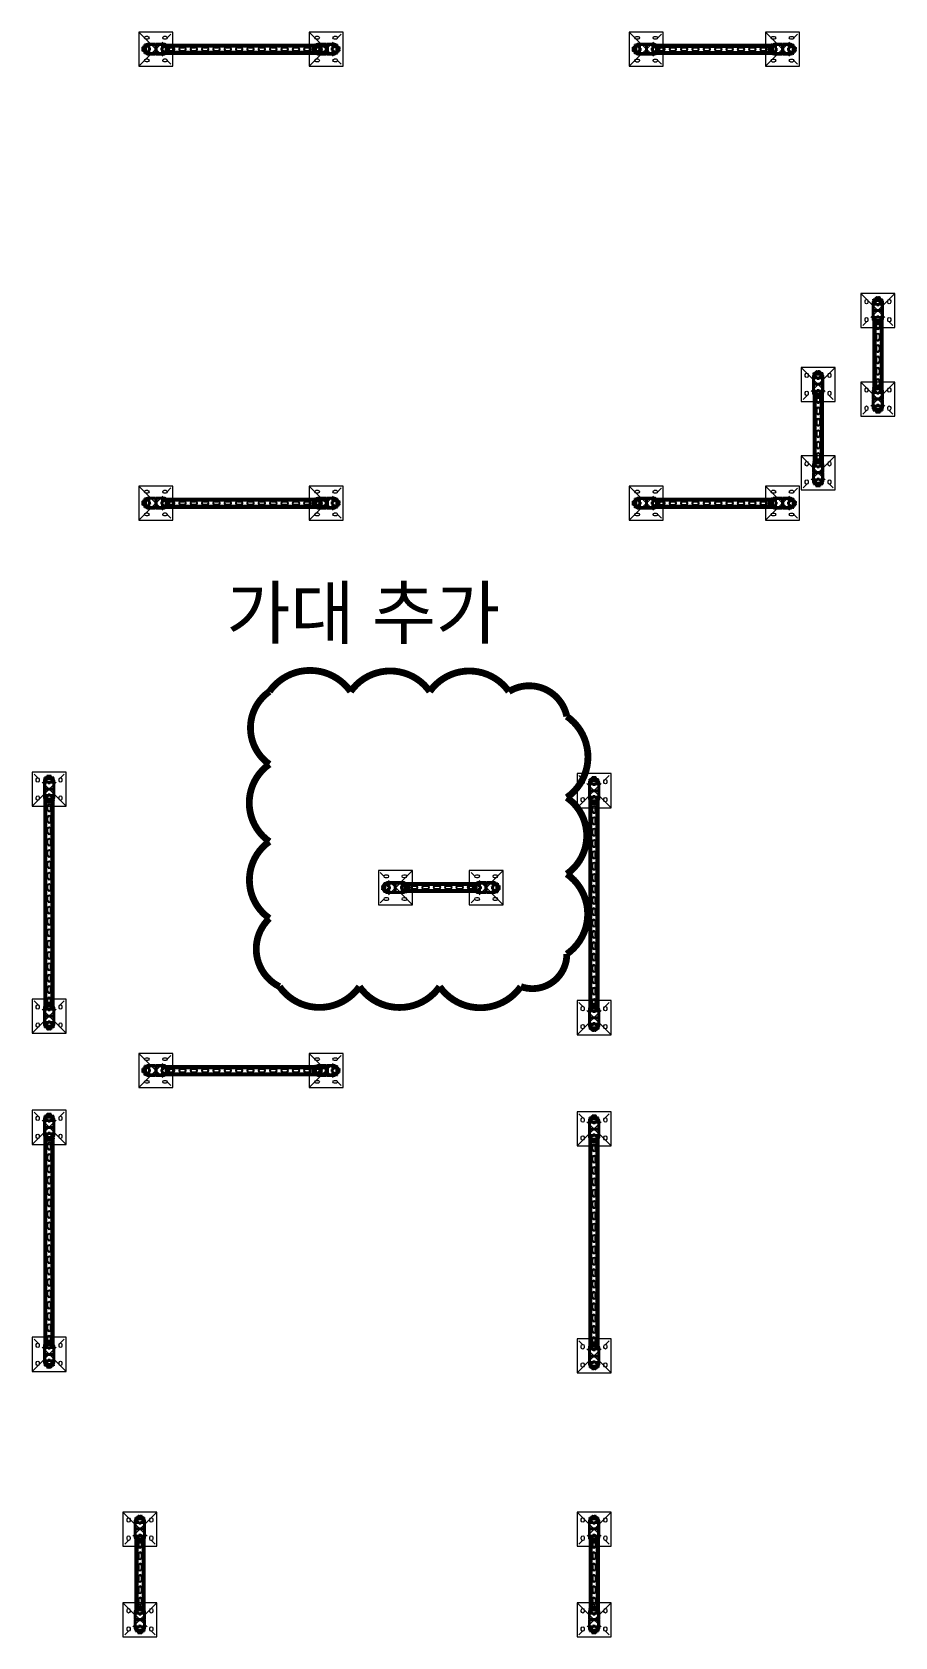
# Model space of a CAD drawing. Header units: millimetres. Extents: x 61566 to 504600, y -69328 to 118800.
# Drawn here: x 387425 to 391225, y 71905 to 78975 of the extents above; entities that cross this region are included whole.
import ezdxf
from ezdxf.enums import TextEntityAlignment as Align

# ---------------------------------------------------------------- set-up
doc = ezdxf.new("R2010")
doc.units = ezdxf.units.MM
doc.header["$LTSCALE"] = 200
doc.linetypes.add('CENTER2', pattern=[1.125, 0.75, -0.125, 0.125, -0.125])
doc.linetypes.add('phl_thick', pattern=[0])
doc.layers.get('DEFPOINTS').update_dxf_attribs({"color": 137})
doc.layers.add('@@P3_P4 환상망 SUPPORT', color=4, linetype='Continuous')
doc.styles.add('SUNJIN', font='malgun.ttf')

# ---------------------------------------------------------------- blocks, each defined once
blk = doc.blocks.new('A$Cd080613a')
at = {"layer": '@@P3_P4 환상망 SUPPORT', "color": 2, "linetype": 'phl_thick'}
for p, q in [((-20, 4.434), (-18.540497, 4.434)), ((-20, 1.034), (-20, 4.434)), ((-20, 1.034), (-18.540497, 1.034)), ((-18.540497, 4.434), (-11.18034, 4.434)), ((-18.540497, 1.034), (-18.540497, 4.434)), ((-18.540497, 1.034), (-11.18034, 1.034)), ((-13.5, 0), (-13.5, 1.034)), ((-13.5, 0), (-8, 0)), ((-11.18034, 4.434), (-10.999621, 4.526016)), ((-11.18034, 1.034), (-11.18034, 4.434)), ((-11.18034, 1.034), (-8.008727, 1.034)), ((-10.999621, 4.526016), (-10.817799, 4.607405)), ((-10.817799, 4.607405), (-10.635521, 4.678167)), ((-10.635521, 4.678167), (-10.453605, 4.738253)), ((-10.5, -10.466), (-10.5, 0)), ((-10.453605, 4.738253), (-10.273729, 4.787376)), ((-10.309559, 6.434007), (10.309559, 6.434007)), ((-10.273729, 4.787376), (-10.096742, 4.825514)), ((-10.096742, 4.825514), (-9.923378, 4.852767)), ((-9.923378, 4.852767), (-9.754732, 4.869109)), ((-9.754732, 4.869109), (-9.592018, 4.874416)), ((-9.43597, 4.869011), (-9.592018, 4.874416)), ((-9.45, 12.285517), (-8.5, 12.834)), ((-9.45, 12.285517), (-9.425949, 12.285517)), ((-9.45, 6.434), (-9.45, 12.285517)), ((-9.286802, 4.852541), (-9.43597, 4.869011)), ((-9.425949, 12.285517), (-9.225178, 12.382765)), ((-9.425949, 6.434), (-9.425949, 12.285517)), ((-9.14507, 4.825103), (-9.286802, 4.852541)), ((-9.225178, 12.382765), (-9.028632, 12.46982)), ((-9.011345, 4.786714), (-9.14507, 4.825103)), ((-9.028632, 12.46982), (-8.835734, 12.547031)), ((-8.886751, 4.737605), (-9.011345, 4.786714)), ((-8.771402, 4.677806), (-8.886751, 4.737605)), ((-8.835734, 12.547031), (-8.645934, 12.614685)), ((-8.66519, 4.60729), (-8.771402, 4.677806)), ((-8.568009, 4.52603), (-8.66519, 4.60729)), ((-8.645934, 12.614685), (-8.458704, 12.673015)), ((-8.479752, 4.434), (-8.568009, 4.52603)), ((-8.5, 12.834), (8.5, 12.834)), ((-8.383024, 4.342905), (-8.479752, 4.434)), ((-8.479752, 4.434), (8.479752, 4.434)), ((-8.458704, 12.673015), (-8.273532, 12.722205)), ((-8.298335, 4.244727), (-8.383024, 4.342905)), ((-8.225616, 4.140826), (-8.298335, 4.244727)), ((-8.273532, 12.722205), (-8.089918, 12.762387)), ((-8.164452, 4.032743), (-8.225616, 4.140826)), ((-8.114311, 3.921798), (-8.164452, 4.032743)), ((-8.073442, 3.805669), (-8.114311, 3.921798)), ((-8.089918, 12.762387), (-7.907369, 12.793645)), ((-8.041426, 3.683749), (-8.073442, 3.805669)), ((-8.018427, 3.556566), (-8.041426, 3.683749)), ((-8.004602, 3.42465), (-8.018427, 3.556566)), ((-8.006255, 0.977988), (-8.008727, 1.034)), ((-8.004136, 0.924002), (-8.006255, 0.977988)), ((-8.000031, 3.288557), (-8.004602, 3.42465)), ((-8.002394, 0.872075), (-8.004136, 0.924002)), ((-8.001102, 0.822352), (-8.002394, 0.872075)), ((-8.000288, 0.774408), (-8.001102, 0.822352)), ((-8, 0.727727), (-8.000288, 0.774408)), ((-8, -0.157176), (-8, 3.288561)), ((-7.997347, 2.169936), (-8, 2.238707)), ((-7.989459, 2.102767), (-7.997347, 2.169936)), ((-7.976272, 2.037446), (-7.989459, 2.102767)), ((-7.957771, 1.974207), (-7.976272, 2.037446)), ((-7.934047, 1.913249), (-7.957771, 1.974207)), ((-7.905217, 1.854768), (-7.934047, 1.913249)), ((-7.907369, 12.793645), (-7.725397, 12.816016)), ((-7.871396, 1.798956), (-7.905217, 1.854768)), ((-7.832213, 1.745381), (-7.871396, 1.798956)), ((-7.78686, 1.693336), (-7.832213, 1.745381)), ((-7.735268, 1.643293), (-7.78686, 1.693336)), ((-7.677382, 1.595741), (-7.735268, 1.643293)), ((-7.725397, 12.816016), (-7.543511, 12.829488)), ((-7.613221, 1.551128), (-7.677382, 1.595741)), ((-7.54299, 1.509804), (-7.613221, 1.551128)), ((-7.543511, 12.829488), (-7.361216, 12.834)), ((-7.466933, 1.472099), (-7.54299, 1.509804)), ((-7.385253, 1.438355), (-7.466933, 1.472099)), ((-7.298238, 1.408783), (-7.385253, 1.438355)), ((-7.17892, 12.829488), (-7.361216, 12.834)), ((-7.206336, 1.383563), (-7.298238, 1.408783)), ((-7.110023, 1.362871), (-7.206336, 1.383563)), ((-6.997035, 12.816016), (-7.17892, 12.829488)), ((-7.009788, 1.34687), (-7.110023, 1.362871)), ((-6.90625, 1.335597), (-7.009788, 1.34687)), ((-6.815063, 12.793645), (-6.997035, 12.816016)), ((-6.800099, 1.329011), (-6.90625, 1.335597)), ((-6.632514, 12.762387), (-6.815063, 12.793645)), ((-6.691977, 1.327135), (-6.800099, 1.329011)), ((-6.691977, 1.327135), (-6.581325, 1.329907)), ((-6.4489, 12.722205), (-6.632514, 12.762387)), ((-6.581325, 1.329907), (-6.467915, 1.337363)), ((-6.467915, 1.337363), (-6.352408, 1.349526)), ((-6.263728, 12.673015), (-6.4489, 12.722205)), ((-6.352408, 1.349526), (-6.235472, 1.366419)), ((-6.076497, 12.614685), (-6.263728, 12.673015)), ((-6.235472, 1.366419), (-6.117777, 1.387979)), ((-6.117777, 1.387979), (-6, 1.414014)), ((-5.886698, 12.547031), (-6.076497, 12.614685)), ((-6, 1.414014), (-5.30323, 1.57262)), ((-6, -1.216), (-6, 1.414014)), ((-5.6938, 12.46982), (-5.886698, 12.547031)), ((-5.497254, 12.382765), (-5.6938, 12.46982)), ((-5.296482, 12.285517), (-5.497254, 12.382765)), ((-5.30323, 1.57262), (-4.617331, 1.711087)), ((-5.296482, 12.285517), (-4.129467, 12.285517)), ((-5.296482, 6.434), (-5.296482, 12.285517)), ((-4.617331, 1.711087), (-3.940787, 1.829986)), ((-4.129467, 12.285517), (-3.727924, 12.382765)), ((-4.129467, 6.434), (-4.129467, 12.285517)), ((-3.940787, 1.829986), (-3.272149, 1.929801)), ((-3.727924, 12.382765), (-3.334832, 12.46982)), ((-3.334832, 12.46982), (-2.949037, 12.547031)), ((-3.272149, 1.929801), (-2.610019, 2.010935)), ((-2.949037, 12.547031), (-2.569437, 12.614685)), ((-2.610019, 2.010935), (-1.953047, 2.07371)), ((-2.569437, 12.614685), (-2.194977, 12.673015)), ((-2.194977, 12.673015), (-1.824632, 12.722205)), ((-1.953047, 2.07371), (-1.299912, 2.118373)), ((-1.824632, 12.722205), (-1.457404, 12.762387)), ((-1.457404, 12.762387), (-1.092307, 12.793645)), ((-1.299912, 2.118373), (-0.649322, 2.145102)), ((-1.092307, 12.793645), (-0.728363, 12.816016)), ((-0.728363, 12.816016), (-0.364591, 12.829488)), ((-0.649322, 2.145102), (0, 2.154)), ((-0.364591, 12.829488), (0, 12.834)), ((0.364591, 12.829488), (0, 12.834)), ((0.649322, 2.145102), (0, 2.154)), ((0.728363, 12.816016), (0.364591, 12.829488)), ((1.299912, 2.118373), (0.649322, 2.145102)), ((1.092307, 12.793645), (0.728363, 12.816016)), ((1.457404, 12.762387), (1.092307, 12.793645)), ((1.953047, 2.07371), (1.299912, 2.118373)), ((1.824632, 12.722205), (1.457404, 12.762387)), ((2.194977, 12.673015), (1.824632, 12.722205)), ((2.610019, 2.010935), (1.953047, 2.07371)), ((2.569437, 12.614685), (2.194977, 12.673015)), ((2.949037, 12.547031), (2.569437, 12.614685)), ((3.272149, 1.929801), (2.610019, 2.010935)), ((3.334832, 12.46982), (2.949037, 12.547031)), ((3.940787, 1.829986), (3.272149, 1.929801)), ((3.727924, 12.382765), (3.334832, 12.46982)), ((4.129467, 12.285517), (3.727924, 12.382765)), ((4.617331, 1.711087), (3.940787, 1.829986)), ((4.129467, 12.285517), (5.296482, 12.285517)), ((4.129467, 6.434), (4.129467, 12.285517)), ((5.30323, 1.57262), (4.617331, 1.711087)), ((5.296482, 12.285517), (5.517089, 12.391922)), ((5.296482, 6.434), (5.296482, 12.285517)), ((6, 1.414014), (5.30323, 1.57262)), ((5.517089, 12.391922), (5.732653, 12.48604)), ((5.732653, 12.48604), (5.943938, 12.568319)), ((5.943938, 12.568319), (6.151669, 12.639125)), ((6.117777, 1.387979), (6, 1.414014)), ((6, -1.216), (6, 1.414014)), ((6.235472, 1.366419), (6.117777, 1.387979)), ((6.151669, 12.639125), (6.356539, 12.698744)), ((6.352408, 1.349526), (6.235472, 1.366419)), ((6.467915, 1.337363), (6.352408, 1.349526)), ((6.356539, 12.698744), (6.559224, 12.747389)), ((6.581325, 1.329907), (6.467915, 1.337363)), ((6.559224, 12.747389), (6.760381, 12.785202)), ((6.691977, 1.327135), (6.581325, 1.329907)), ((6.691977, 1.327135), (6.800099, 1.329011)), ((6.760381, 12.785202), (6.960663, 12.812253)), ((6.800099, 1.329011), (6.90625, 1.335597)), ((6.90625, 1.335597), (7.009788, 1.34687)), ((6.960663, 12.812253), (7.160721, 12.828542)), ((7.009788, 1.34687), (7.110023, 1.362871)), ((7.110023, 1.362871), (7.206336, 1.383563)), ((7.160721, 12.828542), (7.361216, 12.834)), ((7.206336, 1.383563), (7.298238, 1.408783)), ((7.298238, 1.408783), (7.385253, 1.438355)), ((7.583949, 12.827266), (7.361216, 12.834)), ((7.385253, 1.438355), (7.466933, 1.472099)), ((7.466933, 1.472099), (7.54299, 1.509804)), ((7.54299, 1.509804), (7.613221, 1.551128)), ((7.806234, 12.80717), (7.583949, 12.827266)), ((7.613221, 1.551128), (7.677382, 1.595741)), ((7.677382, 1.595741), (7.735268, 1.643293)), ((7.735268, 1.643293), (7.78686, 1.693336)), ((7.78686, 1.693336), (7.832213, 1.745381)), ((8.028974, 12.773795), (7.806234, 12.80717)), ((7.832213, 1.745381), (7.871395, 1.798957)), ((7.871395, 1.798957), (7.905217, 1.854768)), ((7.905217, 1.854768), (7.934047, 1.913249)), ((7.934047, 1.913249), (7.957771, 1.974207)), ((7.957771, 1.974207), (7.976272, 2.037446)), ((7.976272, 2.037446), (7.989459, 2.102767)), ((7.989459, 2.102767), (7.997347, 2.169936)), ((7.997347, 2.169936), (8, 2.238707)), ((8, 3.288561), (8.004602, 3.42465)), ((8, -0.157176), (8, 3.288561)), ((8, 0.727727), (8.000288, 0.774408)), ((8, 0), (13.5, 0)), ((8.000288, 0.774408), (8.001102, 0.822352)), ((8.001102, 0.822352), (8.002394, 0.872075)), ((8.002394, 0.872075), (8.004128, 0.923982)), ((8.004128, 0.923982), (8.006255, 0.977988)), ((8.004602, 3.42465), (8.018427, 3.556566)), ((8.006255, 0.977988), (8.008727, 1.034)), ((8.008727, 1.034), (20, 1.034)), ((8.018427, 3.556566), (8.041426, 3.683749)), ((8.253062, 12.727113), (8.028974, 12.773795)), ((8.041426, 3.683749), (8.073442, 3.805669)), ((8.073442, 3.805669), (8.114311, 3.921798)), ((8.114311, 3.921798), (8.164452, 4.032743)), ((8.164452, 4.032743), (8.225616, 4.140826)), ((8.225616, 4.140826), (8.298335, 4.244727)), ((8.479397, 12.666988), (8.253062, 12.727113)), ((8.298335, 4.244727), (8.383024, 4.342905)), ((8.383024, 4.342905), (8.4798, 4.433966)), ((8.70889, 12.593179), (8.479397, 12.666988)), ((8.479752, 4.434), (8.567993, 4.526015)), ((9.45, 12.285517), (8.5, 12.834)), ((8.567993, 4.526015), (8.665364, 4.607404)), ((8.665364, 4.607404), (8.772082, 4.678167)), ((8.942483, 12.505333), (8.70889, 12.593179)), ((8.772082, 4.678167), (8.888251, 4.738253)), ((8.888251, 4.738253), (9.013275, 4.787375)), ((9.181157, 12.402978), (8.942483, 12.505333)), ((9.013275, 4.787375), (9.146859, 4.825513)), ((9.146859, 4.825513), (9.288848, 4.852767)), ((9.425949, 12.285517), (9.181157, 12.402978)), ((9.288848, 4.852767), (9.438622, 4.869109)), ((9.425949, 12.285517), (9.45, 12.285517)), ((9.425949, 6.434), (9.425949, 12.285517)), ((9.438622, 4.869109), (9.595039, 4.874416)), ((9.45, 6.434), (9.45, 12.285517)), ((9.757758, 4.869011), (9.595039, 4.874416)), ((9.925931, 4.852541), (9.757758, 4.869011)), ((10.099052, 4.825103), (9.925931, 4.852541)), ((10.276366, 4.786714), (10.099052, 4.825103)), ((10.45592, 4.737606), (10.276366, 4.786714)), ((10.63676, 4.677807), (10.45592, 4.737606)), ((10.5, -10.466), (10.5, 0)), ((10.81822, 4.607291), (10.63676, 4.677807)), ((10.999636, 4.526031), (10.81822, 4.607291)), ((11.18034, 4.434), (10.999636, 4.526031)), ((11.18034, 4.434), (18.540497, 4.434)), ((11.18034, 1.034), (11.18034, 4.434)), ((13.5, 0), (13.5, 1.034)), ((18.540497, 4.434), (20, 4.434)), ((18.540497, 1.034), (18.540497, 4.434)), ((20, 1.034), (20, 4.434)), ((-17.5, -10.466), (-6.800735, -10.466)), ((-17.5, -18.466001), (-17.5, -10.466)), ((-17.5, -18.466001), (17.5, -18.466001)), ((-6.800735, -16.249999), (-6.800735, -10.466)), ((-6.800735, -16.249999), (6.800735, -16.249999)), ((-6, -1.216), (6, -1.216)), ((-5, -20.63), (-5, -18.466001)), ((-4.064, -21.565999), (-5, -20.63)), ((-5, -20.63), (5, -20.63)), ((-4.064, -21.565999), (4.064, -21.565999)), ((4.064, -21.565999), (5, -20.63)), ((5, -20.63), (5, -18.466001)), ((6.800735, -10.466), (17.5, -10.466)), ((6.800735, -16.249999), (6.800735, -10.466)), ((14.5, -18.466001), (14.5, -10.466)), ((17.5, -18.466001), (17.5, -10.466))]:
    blk.add_line(p, q, dxfattribs=at)
for centre, start, end in [((-10.309559, -0.066037), 90.0000006357, 136.1868593859), ((10.309559, -0.066037), 43.8131406141, 89.9999993643)]:
    blk.add_arc(centre, 6.500044, start, end, dxfattribs=at)
for centre, start_param, end_param in [((-6, -0.157176), 3.1415926536, 4.7123889763), ((6, -0.157176), 4.7123889844, 6.2831853072)]:
    blk.add_ellipse(centre, major_axis=(2, 0), ratio=0.529412, start_param=start_param, end_param=end_param, dxfattribs=at)
blk = doc.blocks.new('A$Cbd301f87')
at = {"layer": '@@P3_P4 환상망 SUPPORT', "color": 5, "linetype": 'Continuous', "lineweight": 0, "extrusion": (2.22045e-16, 1, -2.22045e-16)}
for p, q in [((-75, 129), (75, 129)), ((-75, -21), (-75, 129)), ((-56.5, 97.5), (-56.5, 90.5)), ((-43.5, 90.5), (-43.5, 97.5)), ((-25, 55), (-25, 92)), ((-21, 92), (-21, 55)), ((-17, 100), (17, 100)), ((17, 96), (-17, 96)), ((21, 55), (21, 92)), ((25, 92), (25, 55)), ((43.5, 97.5), (43.5, 90.5)), ((56.5, 90.5), (56.5, 97.5)), ((75, 129), (75, -21)), ((-56.5, 17.5), (-56.5, 10.5)), ((-43.5, 10.5), (-43.5, 17.5)), ((-21, 55), (-25, 55)), ((-25, 16), (-25, 53)), ((-25, 53), (-21, 53)), ((-21, 53), (-21, 16)), ((-17, 12), (17, 12)), ((17, 8), (-17, 8)), ((25, 55), (21, 55)), ((21, 16), (21, 53)), ((21, 53), (25, 53)), ((25, 53), (25, 16)), ((43.5, 17.5), (43.5, 10.5)), ((56.5, 10.5), (56.5, 17.5)), ((75, -21), (-75, -21))]:
    blk.add_line(p, q, dxfattribs=at)
at = {"layer": '@@P3_P4 환상망 SUPPORT', "color": 10, "linetype": 'CENTER2', "lineweight": 0, "extrusion": (2.22045e-16, 1, -2.22045e-16)}
for p, q in [((-75, 129), (75, -21)), ((75, 129), (-75, -21))]:
    blk.add_line(p, q, dxfattribs=at)
at = {"layer": '@@P3_P4 환상망 SUPPORT', "color": 5, "linetype": 'Continuous', "lineweight": 0}
blk.add_circle((15, 90), 4, dxfattribs=at)
at = {"layer": '@@P3_P4 환상망 SUPPORT', "color": 5, "linetype": 'Continuous', "lineweight": 0, "extrusion": (-4.93038e-32, -2.22045e-16, -1)}
blk.add_circle((15, 18), 4, dxfattribs=at)
at = {"layer": '@@P3_P4 환상망 SUPPORT', "color": 5, "linetype": 'Continuous', "lineweight": 0}
for centre, radius, start, end in [((-50, 97.5), 6.5, 0, 180), ((-50, 90.5), 6.5, 180, 0), ((-17, 92), 4, 90, 180), ((17, 92), 4, 0, 90), ((50, 97.5), 6.5, 0, 180), ((50, 90.5), 6.5, 180, 0), ((-50, 17.5), 6.5, 0, 180), ((-50, 10.5), 6.5, 180, 0), ((-17, 16), 4, 180, 270), ((17, 16), 4, 270, 0), ((50, 17.5), 6.5, 0, 180), ((50, 10.5), 6.5, 180, 0)]:
    blk.add_arc(centre, radius, start, end, dxfattribs=at)
at = {"layer": '@@P3_P4 환상망 SUPPORT', "color": 5, "linetype": 'Continuous', "lineweight": 0, "extrusion": (-4.93038e-32, -2.22045e-16, -1)}
for centre, start, end in [((17, 92), 0, 90), ((-17, 92), 90, 180), ((17, 16), 270, 0), ((-17, 16), 180, 270)]:
    blk.add_arc(centre, 8, start, end, dxfattribs=at)
at = {"layer": '@@P3_P4 환상망 SUPPORT', "color": 2, "linetype": 'Continuous', "xscale": -1}
blk.add_blockref('A$Cd080613a', (0, 100), dxfattribs=at)
at = {"layer": '@@P3_P4 환상망 SUPPORT', "color": 2, "linetype": 'Continuous', "rotation": 180}
blk.add_blockref('A$Cd080613a', (0, 8), dxfattribs=at)
blk = doc.blocks.new('A$C5ad7675c')
at = {"layer": '@@P3_P4 환상망 SUPPORT', "linetype": 'phl_thick'}
for p, q in [((-20.5, 31.329156), (-20.5, 36.1)), ((-20.5, 4.099998), (-20.5, 29.670844)), ((-18, 4.099998), (-18, 36.1)), ((-16.4, 2.5), (16.4, 2.5)), ((-15.6, 41), (-15.1, 41)), ((-15.6, 38.5), (-15.1, 38.5)), ((-13.5, 33.5), (-13.5, 36.9)), ((-13.5, 33.5), (-11, 33.5)), ((-11, 33.5), (-11, 36.9)), ((11, 33.5), (11, 36.9)), ((11, 33.5), (13.5, 33.5)), ((13.5, 33.5), (13.5, 36.9)), ((15.1, 41), (15.6, 41)), ((15.1, 38.5), (15.6, 38.5)), ((18, 4.099998), (18, 36.1)), ((20.5, 31.329156), (20.5, 36.1)), ((20.5, 4.099998), (20.5, 29.670844)), ((-20.5, -29.670845), (-20.5, -4.099998)), ((-20.5, -36.099998), (-20.5, -31.329155)), ((-18, -36.099998), (-18, -4.099998)), ((-16.4, -2.5), (16.4, -2.5)), ((-15.6, -38.5), (-15.1, -38.5)), ((-15.6, -41), (-15.1, -41)), ((-13.5, -33.5), (-11, -33.5)), ((-13.5, -36.900002), (-13.5, -33.5)), ((-11, -36.900002), (-11, -33.5)), ((11, -33.5), (13.5, -33.5)), ((11, -36.900002), (11, -33.5)), ((13.5, -36.900002), (13.5, -33.5)), ((15.1, -38.5), (15.6, -38.5)), ((15.1, -41), (15.6, -41)), ((18, -36.099998), (18, -4.099998)), ((20.5, -29.670845), (20.5, -4.099998)), ((20.5, -36.099998), (20.5, -31.329155))]:
    blk.add_line(p, q, dxfattribs=at)
for centre, radius, start, end in [((-19.25, 31.329156), 1.250001, 180, 213.5573073642), ((-15.6, 36.1), 4.9, 89.9999999125, 180), ((-19.25, 29.670844), 1.25, 146.4426896568, 180), ((-16.4, 4.1), 4.1, 180, 270.0000051939), ((-16.4, -4.1), 4.1, 89.9999948061, 180), ((-20.5, 30.5), 0.25, 326.4426865497, 33.5573134503), ((-15.6, 36.1), 2.4, 90.0000095032, 180), ((-16.4, 4.1), 1.6, 180, 270.0000136712), ((-15.1, 36.9), 4.1, 0, 89.9999998633), ((-15.1, 36.9), 1.6, 0, 90.0000136712), ((15.1, 36.9), 4.1, 90.0000001372, 180), ((15.1, 36.9), 1.6, 89.9999863288, 180), ((15.6, 36.1), 4.9, 0, 90.0000000871), ((15.6, 36.1), 2.4, 0, 89.9999904968), ((16.4, 4.1), 1.6, 269.9999863288, 0), ((16.4, 4.1), 4.1, 269.9999948061, 0), ((16.4, -4.1), 4.1, 0, 90.0000051939), ((20.5, 30.5), 0.25, 146.4426865497, 213.5573134503), ((19.25, 31.329156), 1.25, 326.4426896568, 0), ((19.25, 29.670844), 1.250001, 0, 33.5573073642), ((-19.25, -29.670844), 1.250001, 180.0000580064, 213.5573802197), ((-19.25, -31.329156), 1.25, 146.4426168014, 180), ((-15.6, -36.1), 4.9, 180, 269.9999956273), ((-20.5, -30.5), 0.25, 326.443050827, 33.556949173), ((-16.4, -4.1), 1.6, 89.9999863288, 180), ((-15.6, -36.1), 2.4, 180, 269.9999904968), ((-15.1, -36.9), 1.6, 269.9999863288, 0), ((-15.1, -36.9), 4.1, 269.9999948061, 0), ((15.1, -36.9), 4.1, 180, 270.0000051939), ((15.1, -36.9), 1.6, 180, 270.0000136712), ((15.6, -36.1), 2.4, 270.0000095032, 0), ((15.6, -36.1), 4.9, 270.0000043727, 0), ((16.4, -4.1), 1.6, 0, 90.0000136712), ((20.5, -30.5), 0.25, 146.443050827, 213.556949173), ((19.25, -29.670844), 1.25, 326.4426168014, 0), ((19.25, -31.329156), 1.250001, 0.0000580064, 33.5573802197)]:
    blk.add_arc(centre, radius, start, end, dxfattribs=at)
blk = doc.blocks.new('*U3921')
at = {"layer": '@@P3_P4 환상망 SUPPORT', "linetype": 'phl_thick'}
for p, q in [((-20.5, 0), (-20.5, 316)), ((-15.6, 0), (-15.6, 316)), ((-15.1, 0), (-15.1, 316)), ((-11, 0), (-11, 316)), ((-7, 267), (-7, 283)), ((7, 267), (7, 283)), ((11, 0), (11, 316)), ((15.1, 0), (15.1, 316)), ((15.6, 0), (15.6, 316)), ((20.5, 0), (20.5, 316)), ((-7, 217), (-7, 233)), ((7, 217), (7, 233)), ((-7, 167), (-7, 183)), ((7, 167), (7, 183)), ((-7, 117), (-7, 133)), ((-7, 67), (-7, 83)), ((7, 117), (7, 133)), ((7, 67), (7, 83)), ((-7, 17), (-7, 33)), ((7, 17), (7, 33))]:
    blk.add_line(p, q, dxfattribs=at)
at = {"layer": '@@P3_P4 환상망 SUPPORT', "linetype": 'Continuous'}
for p, q in [((-20.5, 316), (20.5, 316)), ((-20.5, 0), (20.5, 0))]:
    blk.add_line(p, q, dxfattribs=at)
at = {"layer": '@@P3_P4 환상망 SUPPORT', "linetype": 'phl_thick'}
for centre, start, end in [((0, 283.000037), 0.0003062585, 180.0003062585), ((0, 266.999963), 180.0003062585, 0.0003062585), ((0, 233.000037), 0.0003062585, 180.0003062585), ((0, 216.999963), 180.0003062585, 0.0003062585), ((0, 183.000037), 0.0003062585, 180.0003062585), ((0, 166.999963), 180.0003062585, 0.0003062585), ((0, 133.000037), 0.0003062585, 180.0003062585), ((0, 116.999963), 180.0003062585, 0.0003062585), ((0, 83.000037), 0.0003062585, 180.0003062585), ((0, 66.999963), 180.0003062585, 0.0003062585), ((0, 33.000037), 0.0003062585, 180.0003062585), ((0, 16.999963), 180.0003062585, 0.0003062585)]:
    blk.add_arc(centre, 7, start, end, dxfattribs=at)
blk = doc.blocks.new('*U3942')
at = {"layer": '@@P3_P4 환상망 SUPPORT', "linetype": 'phl_thick'}
for p, q in [((-20.5, 0), (-20.5, 916)), ((-15.6, 0), (-15.6, 916)), ((-15.1, 0), (-15.1, 916)), ((-11, 0), (-11, 916)), ((-7, 867), (-7, 883)), ((7, 867), (7, 883)), ((11, 0), (11, 916)), ((15.1, 0), (15.1, 916)), ((15.6, 0), (15.6, 916)), ((20.5, 0), (20.5, 916)), ((-7, 817), (-7, 833)), ((-7, 767), (-7, 783)), ((7, 817), (7, 833)), ((7, 767), (7, 783)), ((-7, 717), (-7, 733)), ((7, 717), (7, 733)), ((-7, 667), (-7, 683)), ((7, 667), (7, 683)), ((-7, 617), (-7, 633)), ((-7, 567), (-7, 583)), ((7, 617), (7, 633)), ((7, 567), (7, 583)), ((-7, 517), (-7, 533)), ((7, 517), (7, 533)), ((-7, 467), (-7, 483)), ((-7, 417), (-7, 433)), ((7, 467), (7, 483)), ((7, 417), (7, 433)), ((-7, 367), (-7, 383)), ((7, 367), (7, 383)), ((-7, 317), (-7, 333)), ((-7, 267), (-7, 283)), ((7, 317), (7, 333)), ((7, 267), (7, 283)), ((-7, 217), (-7, 233)), ((7, 217), (7, 233)), ((-7, 167), (-7, 183)), ((7, 167), (7, 183)), ((-7, 117), (-7, 133)), ((-7, 67), (-7, 83)), ((7, 117), (7, 133)), ((7, 67), (7, 83)), ((-7, 17), (-7, 33)), ((7, 17), (7, 33))]:
    blk.add_line(p, q, dxfattribs=at)
at = {"layer": '@@P3_P4 환상망 SUPPORT', "linetype": 'Continuous'}
for p, q in [((-20.5, 916), (20.5, 916)), ((-20.5, 0), (20.5, 0))]:
    blk.add_line(p, q, dxfattribs=at)
at = {"layer": '@@P3_P4 환상망 SUPPORT', "linetype": 'phl_thick'}
for centre, start, end in [((0, 883.000037), 0.0003062585, 180.0003062585), ((0, 866.999963), 180.0003062585, 0.0003062585), ((0, 833.000037), 0.0003062585, 180.0003062585), ((0, 816.999963), 180.0003062585, 0.0003062585), ((0, 783.000037), 0.0003062585, 180.0003062585), ((0, 766.999963), 180.0003062585, 0.0003062585), ((0, 733.000037), 0.0003062585, 180.0003062585), ((0, 716.999963), 180.0003062585, 0.0003062585), ((0, 683.000037), 0.0003062585, 180.0003062585), ((0, 666.999963), 180.0003062585, 0.0003062585), ((0, 633.000037), 0.0003062585, 180.0003062585), ((0, 616.999963), 180.0003062585, 0.0003062585), ((0, 583.000037), 0.0003062585, 180.0003062585), ((0, 566.999963), 180.0003062585, 0.0003062585), ((0, 533.000037), 0.0003062585, 180.0003062585), ((0, 516.999963), 180.0003062585, 0.0003062585), ((0, 483.000037), 0.0003062585, 180.0003062585), ((0, 466.999963), 180.0003062585, 0.0003062585), ((0, 433.000037), 0.0003062585, 180.0003062585), ((0, 416.999963), 180.0003062585, 0.0003062585), ((0, 383.000037), 0.0003062585, 180.0003062585), ((0, 366.999963), 180.0003062585, 0.0003062585), ((0, 333.000037), 0.0003062585, 180.0003062585), ((0, 316.999963), 180.0003062585, 0.0003062585), ((0, 283.000037), 0.0003062585, 180.0003062585), ((0, 266.999963), 180.0003062585, 0.0003062585), ((0, 233.000037), 0.0003062585, 180.0003062585), ((0, 216.999963), 180.0003062585, 0.0003062585), ((0, 183.000037), 0.0003062585, 180.0003062585), ((0, 166.999963), 180.0003062585, 0.0003062585), ((0, 133.000037), 0.0003062585, 180.0003062585), ((0, 116.999963), 180.0003062585, 0.0003062585), ((0, 83.000037), 0.0003062585, 180.0003062585), ((0, 66.999963), 180.0003062585, 0.0003062585), ((0, 33.000037), 0.0003062585, 180.0003062585), ((0, 16.999963), 180.0003062585, 0.0003062585)]:
    blk.add_arc(centre, 7, start, end, dxfattribs=at)
blk = doc.blocks.new('*U3920')
at = {"layer": '@@P3_P4 환상망 SUPPORT', "linetype": 'phl_thick'}
for p, q in [((-20.5, 0), (-20.5, 716)), ((-15.6, 0), (-15.6, 716)), ((-15.1, 0), (-15.1, 716)), ((-11, 0), (-11, 716)), ((11, 0), (11, 716)), ((15.1, 0), (15.1, 716)), ((15.6, 0), (15.6, 716)), ((20.5, 0), (20.5, 716)), ((-7, 667), (-7, 683)), ((7, 667), (7, 683)), ((-7, 617), (-7, 633)), ((-7, 567), (-7, 583)), ((7, 617), (7, 633)), ((7, 567), (7, 583)), ((-7, 517), (-7, 533)), ((7, 517), (7, 533)), ((-7, 467), (-7, 483)), ((-7, 417), (-7, 433)), ((7, 467), (7, 483)), ((7, 417), (7, 433)), ((-7, 367), (-7, 383)), ((7, 367), (7, 383)), ((-7, 317), (-7, 333)), ((-7, 267), (-7, 283)), ((7, 317), (7, 333)), ((7, 267), (7, 283)), ((-7, 217), (-7, 233)), ((7, 217), (7, 233)), ((-7, 167), (-7, 183)), ((7, 167), (7, 183)), ((-7, 117), (-7, 133)), ((-7, 67), (-7, 83)), ((7, 117), (7, 133)), ((7, 67), (7, 83)), ((-7, 17), (-7, 33)), ((7, 17), (7, 33))]:
    blk.add_line(p, q, dxfattribs=at)
at = {"layer": '@@P3_P4 환상망 SUPPORT', "linetype": 'Continuous'}
for p, q in [((-20.5, 716), (20.5, 716)), ((-20.5, 0), (20.5, 0))]:
    blk.add_line(p, q, dxfattribs=at)
at = {"layer": '@@P3_P4 환상망 SUPPORT', "linetype": 'phl_thick'}
for centre, start, end in [((0, 683.000037), 0.0003062585, 180.0003062585), ((0, 666.999963), 180.0003062585, 0.0003062585), ((0, 633.000037), 0.0003062585, 180.0003062585), ((0, 616.999963), 180.0003062585, 0.0003062585), ((0, 583.000037), 0.0003062585, 180.0003062585), ((0, 566.999963), 180.0003062585, 0.0003062585), ((0, 533.000037), 0.0003062585, 180.0003062585), ((0, 516.999963), 180.0003062585, 0.0003062585), ((0, 483.000037), 0.0003062585, 180.0003062585), ((0, 466.999963), 180.0003062585, 0.0003062585), ((0, 433.000037), 0.0003062585, 180.0003062585), ((0, 416.999963), 180.0003062585, 0.0003062585), ((0, 383.000037), 0.0003062585, 180.0003062585), ((0, 366.999963), 180.0003062585, 0.0003062585), ((0, 333.000037), 0.0003062585, 180.0003062585), ((0, 316.999963), 180.0003062585, 0.0003062585), ((0, 283.000037), 0.0003062585, 180.0003062585), ((0, 266.999963), 180.0003062585, 0.0003062585), ((0, 233.000037), 0.0003062585, 180.0003062585), ((0, 216.999963), 180.0003062585, 0.0003062585), ((0, 183.000037), 0.0003062585, 180.0003062585), ((0, 166.999963), 180.0003062585, 0.0003062585), ((0, 133.000037), 0.0003062585, 180.0003062585), ((0, 116.999963), 180.0003062585, 0.0003062585), ((0, 83.000037), 0.0003062585, 180.0003062585), ((0, 66.999963), 180.0003062585, 0.0003062585), ((0, 33.000037), 0.0003062585, 180.0003062585), ((0, 16.999963), 180.0003062585, 0.0003062585)]:
    blk.add_arc(centre, 7, start, end, dxfattribs=at)
blk = doc.blocks.new('*U3945')
at = {"layer": '@@P3_P4 환상망 SUPPORT', "linetype": 'phl_thick'}
for p, q in [((-20.5, 0), (-20.5, 516)), ((-15.6, 0), (-15.6, 516)), ((-15.1, 0), (-15.1, 516)), ((-11, 0), (-11, 516)), ((11, 0), (11, 516)), ((15.1, 0), (15.1, 516)), ((15.6, 0), (15.6, 516)), ((20.5, 0), (20.5, 516)), ((-7, 467), (-7, 483)), ((-7, 417), (-7, 433)), ((7, 467), (7, 483)), ((7, 417), (7, 433)), ((-7, 367), (-7, 383)), ((7, 367), (7, 383)), ((-7, 317), (-7, 333)), ((-7, 267), (-7, 283)), ((7, 317), (7, 333)), ((7, 267), (7, 283)), ((-7, 217), (-7, 233)), ((7, 217), (7, 233)), ((-7, 167), (-7, 183)), ((7, 167), (7, 183)), ((-7, 117), (-7, 133)), ((-7, 67), (-7, 83)), ((7, 117), (7, 133)), ((7, 67), (7, 83)), ((-7, 17), (-7, 33)), ((7, 17), (7, 33))]:
    blk.add_line(p, q, dxfattribs=at)
at = {"layer": '@@P3_P4 환상망 SUPPORT', "linetype": 'Continuous'}
for p, q in [((-20.5, 516), (20.5, 516)), ((-20.5, 0), (20.5, 0))]:
    blk.add_line(p, q, dxfattribs=at)
at = {"layer": '@@P3_P4 환상망 SUPPORT', "linetype": 'phl_thick'}
for centre, start, end in [((0, 483.000037), 0.0003062585, 180.0003062585), ((0, 466.999963), 180.0003062585, 0.0003062585), ((0, 433.000037), 0.0003062585, 180.0003062585), ((0, 416.999963), 180.0003062585, 0.0003062585), ((0, 383.000037), 0.0003062585, 180.0003062585), ((0, 366.999963), 180.0003062585, 0.0003062585), ((0, 333.000037), 0.0003062585, 180.0003062585), ((0, 316.999963), 180.0003062585, 0.0003062585), ((0, 283.000037), 0.0003062585, 180.0003062585), ((0, 266.999963), 180.0003062585, 0.0003062585), ((0, 233.000037), 0.0003062585, 180.0003062585), ((0, 216.999963), 180.0003062585, 0.0003062585), ((0, 183.000037), 0.0003062585, 180.0003062585), ((0, 166.999963), 180.0003062585, 0.0003062585), ((0, 133.000037), 0.0003062585, 180.0003062585), ((0, 116.999963), 180.0003062585, 0.0003062585), ((0, 83.000037), 0.0003062585, 180.0003062585), ((0, 66.999963), 180.0003062585, 0.0003062585), ((0, 33.000037), 0.0003062585, 180.0003062585), ((0, 16.999963), 180.0003062585, 0.0003062585)]:
    blk.add_arc(centre, 7, start, end, dxfattribs=at)
blk = doc.blocks.new('*U3966')
at = {"layer": '@@P3_P4 환상망 SUPPORT', "linetype": 'phl_thick'}
for p, q in [((-20.5, 0), (-20.5, 306)), ((-15.6, 0), (-15.6, 306)), ((-15.1, 0), (-15.1, 306)), ((-11, 0), (-11, 306)), ((-7, 267), (-7, 283)), ((7, 267), (7, 283)), ((11, 0), (11, 306)), ((15.1, 0), (15.1, 306)), ((15.6, 0), (15.6, 306)), ((20.5, 0), (20.5, 306)), ((-7, 217), (-7, 233)), ((7, 217), (7, 233)), ((-7, 167), (-7, 183)), ((7, 167), (7, 183)), ((-7, 117), (-7, 133)), ((-7, 67), (-7, 83)), ((7, 117), (7, 133)), ((7, 67), (7, 83)), ((-7, 17), (-7, 33)), ((7, 17), (7, 33))]:
    blk.add_line(p, q, dxfattribs=at)
at = {"layer": '@@P3_P4 환상망 SUPPORT', "linetype": 'Continuous'}
for p, q in [((-20.5, 306), (20.5, 306)), ((-20.5, 0), (20.5, 0))]:
    blk.add_line(p, q, dxfattribs=at)
at = {"layer": '@@P3_P4 환상망 SUPPORT', "linetype": 'phl_thick'}
for centre, start, end in [((0, 283.000037), 0.0003062585, 180.0003062585), ((0, 266.999963), 180.0003062585, 0.0003062585), ((0, 233.000037), 0.0003062585, 180.0003062585), ((0, 216.999963), 180.0003062585, 0.0003062585), ((0, 183.000037), 0.0003062585, 180.0003062585), ((0, 166.999963), 180.0003062585, 0.0003062585), ((0, 133.000037), 0.0003062585, 180.0003062585), ((0, 116.999963), 180.0003062585, 0.0003062585), ((0, 83.000037), 0.0003062585, 180.0003062585), ((0, 66.999963), 180.0003062585, 0.0003062585), ((0, 33.000037), 0.0003062585, 180.0003062585), ((0, 16.999963), 180.0003062585, 0.0003062585)]:
    blk.add_arc(centre, 7, start, end, dxfattribs=at)

msp = doc.modelspace()

# ---------------------------------------------------------------- linework, layer by layer
at = {"layer": 'DEFPOINTS', "color": 6, "const_width": 30}
msp.add_lwpolyline([(388827.7, 76070, -0.5206), (389176.4, 76070, -0.5206), (389524.7, 76070, -0.5206), (389780, 75960.8, -0.5206), (389780, 75603.1, -0.5206), (389780, 75266.2, -0.5206), (389780, 74913.3, -0.5206), (389577.3, 74770, -0.5206), (389219.9, 74770, -0.5206), (388866.6, 74770, -0.5206), (388514.5, 74770, -0.5206), (388470, 75070.7, -0.5206), (388470, 75409, -0.5206), (388470, 75749.7, -0.5206), (388470, 76070, -0.5206)], format="xyb", close=True, dxfattribs=at)

# ---------------------------------------------------------------- block references
at = {"layer": '@@P3_P4 환상망 SUPPORT', "linetype": 'Continuous', "xscale": -1}
for name, p, rotation in [('A$Cbd301f87', (388024.1, 78900.4), 89.99999999999977), ('A$C5ad7675c', (387970.1, 78900.4), 89.99999999999977), ('A$Cbd301f87', (388774.1, 78900.4), 89.99999999999972), ('A$C5ad7675c', (388720.1, 78900.4), 89.99999999999972), ('A$Cbd301f87', (390184, 78900), 89.99999999999974), ('A$C5ad7675c', (390130, 78900), 89.99999999999974), ('A$Cbd301f87', (390784, 78900), 89.99999999999967), ('A$C5ad7675c', (390730, 78900), 89.99999999999967), ('A$Cbd301f87', (391149.9, 77694.4), 359.9999999999998), ('A$C5ad7675c', (391149.9, 77748.4), 359.9999999999998), ('A$Cbd301f87', (390886.9, 77369.4), 359.9999999999998), ('A$C5ad7675c', (390886.9, 77423.4), 359.9999999999998), ('A$Cbd301f87', (391149.9, 77304.4), 359.9999999999998), ('A$C5ad7675c', (391149.9, 77358.4), 359.9999999999998), ('A$Cbd301f87', (390886.9, 76979.4), 359.9999999999998), ('A$C5ad7675c', (390886.9, 77033.4), 359.9999999999998), ('A$Cbd301f87', (388024.1, 76900.4), 89.99999999999977), ('A$Cbd301f87', (388774.1, 76900.4), 89.99999999999972), ('A$Cbd301f87', (390184, 76900), 89.99999999999977), ('A$Cbd301f87', (390784, 76900), 89.9999999999997), ('A$C5ad7675c', (387970.1, 76900.4), 89.99999999999977), ('A$C5ad7675c', (388720.1, 76900.4), 89.99999999999972), ('A$C5ad7675c', (390130, 76900), 89.99999999999977), ('A$C5ad7675c', (390730, 76900), 89.9999999999997), ('A$Cbd301f87', (387500, 75694.3), 179.9999999999999), ('A$C5ad7675c', (387500, 75640.3), 179.9999999999999), ('A$Cbd301f87', (389899.9, 75687.3), 179.9999999999999), ('A$C5ad7675c', (389899.9, 75633.3), 179.9999999999999), ('A$Cbd301f87', (388971, 75206), 269.9999999999998), ('A$Cbd301f87', (389371, 75206), 269.9999999999998), ('A$C5ad7675c', (389025, 75206), 269.9999999999998), ('A$C5ad7675c', (389425, 75206), 269.9999999999998), ('A$Cbd301f87', (387500, 74694.3), 179.9999999999999), ('A$C5ad7675c', (387500, 74640.3), 179.9999999999999), ('A$Cbd301f87', (389899.9, 74687.3), 179.9999999999999), ('A$C5ad7675c', (389899.9, 74633.3), 179.9999999999999), ('A$Cbd301f87', (388024.1, 74400.4), 89.99999999999977), ('A$Cbd301f87', (388774.1, 74400.4), 89.99999999999972), ('A$C5ad7675c', (387970.1, 74400.4), 89.99999999999977), ('A$C5ad7675c', (388720.1, 74400.4), 89.99999999999972), ('A$Cbd301f87', (387500, 74204), 179.9999999999999), ('A$C5ad7675c', (387500, 74150), 179.9999999999999), ('A$Cbd301f87', (389899.9, 74197), 179.9999999999999), ('A$C5ad7675c', (389899.9, 74143), 179.9999999999999), ('A$Cbd301f87', (387500, 73204), 179.9999999999999), ('A$C5ad7675c', (387500, 73150), 179.9999999999999), ('A$Cbd301f87', (389899.9, 73197), 179.9999999999999), ('A$C5ad7675c', (389899.9, 73143), 179.9999999999999), ('A$Cbd301f87', (387900, 72326), 359.9999999999998), ('A$C5ad7675c', (387900, 72380), 359.9999999999998), ('A$Cbd301f87', (389900, 72326), 359.9999999999998), ('A$C5ad7675c', (389900, 72380), 359.9999999999998), ('A$Cbd301f87', (387900, 71926), 359.9999999999998), ('A$Cbd301f87', (389900, 71926), 359.9999999999998), ('A$C5ad7675c', (387900, 71980), 359.9999999999998), ('A$C5ad7675c', (389900, 71980), 359.9999999999998)]:
    msp.add_blockref(name, p, dxfattribs=dict(at, rotation=rotation))
at = {"layer": '@@P3_P4 환상망 SUPPORT', "linetype": 'Continuous'}
for name, p, rotation in [('*U3920', (388012.1, 78900.4), 270), ('*U3945', (390172, 78900), 270), ('*U3966', (391149.9, 77706.4), 180), ('*U3966', (390886.9, 77381.4), 180), ('*U3920', (388012.1, 76900.4), 270), ('*U3945', (390172, 76900), 270), ('*U3921', (389383, 75206), 89.99999999999997), ('*U3920', (388012.1, 74400.4), 270), ('*U3921', (387900, 72338), 180), ('*U3921', (389900, 72338), 180)]:
    msp.add_blockref(name, p, dxfattribs=dict(at, rotation=rotation))
for p in [(387500, 74682.3), (389899.9, 74675.3), (387500, 73192), (389899.9, 73185)]:
    msp.add_blockref('*U3942', p, dxfattribs=at)

# ---------------------------------------------------------------- texts
at = {"layer": 'DEFPOINTS', "color": 6, "style": 'SUNJIN'}
msp.add_text('가대 추가', height=225, dxfattribs=at).set_placement((388280.4, 76416.5), align=Align.MIDDLE_LEFT)

doc.saveas('drawing.dxf')
